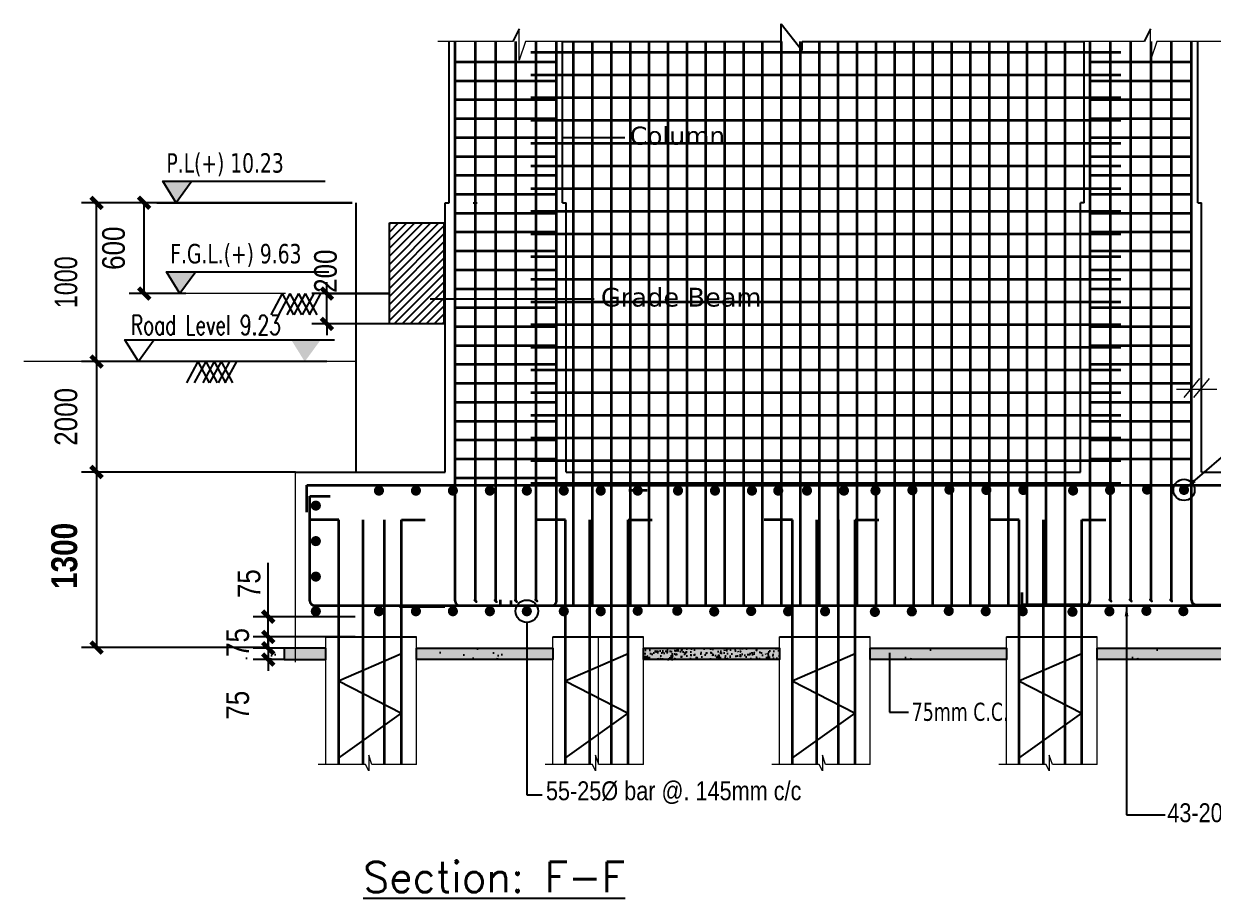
# Model space of a CAD drawing. Header units: millimetres. Extents: x 6239764 to 13047540, y 367704 to 979893.
# Drawn here: x 6559785 to 6567644, y 391198 to 396981 of the extents above; entities that cross this region are included whole.
import ezdxf

# ---------------------------------------------------------------- set-up
doc = ezdxf.new("R2010")
doc.units = ezdxf.units.MM
doc.header["$LTSCALE"] = 300
doc.linetypes.add('DASHED2', pattern=[0.375, 0.25, -0.125])
for name, color, linetype, lineweight in [('covering', 7, 'Continuous', 15), ('dimension', 194, 'Continuous', 20), ('ROD', 10, 'Continuous', 35)]:
    doc.layers.add(name, color=color, linetype=linetype, lineweight=lineweight)
doc.layers.add('DIM', color=4, linetype='Continuous')
doc.styles.add('AFTXT', font='')
doc.styles.add('NARROW', font='ARIALN.TTF')
doc.styles.get("Standard").update_dxf_attribs({"font": 'txt8.shx', "width": 0.7, "bigfont": 'hztxt_ii.shx'})
doc.styles.add('TEXT', font='swisscl.ttf')
doc.styles.add('ver', font='verdana.ttf')
doc.styles.get('AFTXT').set_extended_font_data('Romans.shx')
doc.linetypes.add('ZIGZAG', pattern='A,0.0001,-0.2,[131,ltypeshp.shx,S=0.2,R=0,X=-0.2,Y=0],-0.4,[131,ltypeshp.shx,S=0.2,R=180,X=0.2,Y=0],-0.2', length=0.8001)
doc.dimstyles.new('1_8 N1', dxfattribs={"dimscale": 1.5, "dimtxt": 48, "dimasz": 36, "dimexe": 18, "dimexo": 18, "dimgap": 15, "dimtad": 1, "dimdec": 1, "dimzin": 3, "dimdsep": 46, "dimlunit": 4, "dimtxsty": 'TEXT', "dimblk": 'ARCHTICK', "dimcen": 5, "dimdle": 18, "dimclrd": 8, "dimclre": 8, "dimclrt": 256, "dimadec": 0, "dimazin": 0, "dimtfac": 1, "dimtdec": 1, "dimtix": 1, "dimtmove": 0, "dimatfit": 3, "dimfxl": 0.18, "dimtvp": 0.75, "dimtolj": 1, "dimtzin": 0, "dimlwe": -1, "dimarcsym": 0})
doc.dimstyles.new('IED-2', dxfattribs={"dimscale": 50, "dimtxt": 3, "dimasz": 0.5, "dimexe": 2, "dimexo": 0, "dimgap": 2.5, "dimtad": 1, "dimdec": 0, "dimzin": 0, "dimdsep": 46, "dimtxsty": 'AFTXT', "dimblk": '_DOT7', "dimcen": 0.09, "dimclre": 7, "dimclrt": 3, "dimadec": 0, "dimazin": 0, "dimtfac": 1, "dimtdec": 0, "dimtix": 1, "dimtmove": 0, "dimatfit": 3, "dimldrblk": '_DOT7', "dimfxl": 1, "dimtolj": 1, "dimtzin": 0, "dimarcsym": 0})

# ---------------------------------------------------------------- blocks, each defined once
blk = doc.blocks.new('_ArchTick')
at = {"color": 0, "linetype": 'ByBlock', "const_width": 0.4}
blk.add_lwpolyline([(-0.5, -0.5), (0.5, 0.5)], dxfattribs=at)
blk = doc.blocks.new('*D856')
at = {"color": 7, "lineweight": -2, "transparency": 16777216}
for p, q in [((6561957.4, 395796.7), (6560166.2, 395796.7)), ((6561789.5, 394746.7), (6560166.2, 394746.7))]:
    blk.add_line(p, q, dxfattribs=at)
at = {"color": 0, "lineweight": -2, "transparency": 16777216}
blk.add_line((6560266.2, 394746.7), (6560266.2, 395796.7), dxfattribs=at)
at = {"layer": 'Defpoints', "color": 0, "transparency": 16777216}
for p in [(6560266.2, 395796.7), (6561957.4, 395796.7, 0), (6561789.5, 394746.7)]:
    blk.add_point(p, dxfattribs=at)
at = {"color": 0, "lineweight": -2, "transparency": 16777216, "xscale": 75, "yscale": 75, "zscale": 75}
for p, rotation in [((6560266.2, 395796.7), 90), ((6560266.2, 394746.7), 270)]:
    blk.add_blockref('_ArchTick', p, dxfattribs=dict(at, rotation=rotation))
at = {"color": 3, "transparency": 16777216, "insert": (6560064.4, 395271.7), "char_height": 150, "attachment_point": 5, "rotation": 90, "style": 'NARROW'}
blk.add_mtext('\\A1;{\\fSwis721 LtCn BT|b0|i0|c0|p34;1000}', dxfattribs=at)
blk = doc.blocks.new('_DOT7')
at = {"color": 7, "linetype": 'Continuous'}
blk.add_line((-0.5, 0), (-1, 0), dxfattribs=at)
at = {"color": 7, "linetype": 'Continuous', "const_width": 0.5}
blk.add_lwpolyline([(-0.25, 0, 1), (0.25, 0, 1), (-0.25, 0, 1)], format="xyb", dxfattribs=at)
blk = doc.blocks.new('*D857')
at = {"color": 7, "lineweight": -2, "transparency": 16777216}
for p, q in [((6561582.4, 394016.4), (6560166.2, 394016.4)), ((6561397.6, 392856), (6560166.2, 392856))]:
    blk.add_line(p, q, dxfattribs=at)
at = {"color": 0, "lineweight": -2, "transparency": 16777216}
blk.add_line((6560266.2, 394016.4), (6560266.2, 392856), dxfattribs=at)
at = {"layer": 'Defpoints', "color": 0, "transparency": 16777216}
for p in [(6561582.4, 394016.4), (6560266.2, 392856), (6561397.6, 392856, 0)]:
    blk.add_point(p, dxfattribs=at)
at = {"color": 0, "lineweight": -2, "transparency": 16777216, "xscale": 75, "yscale": 75, "zscale": 75}
for p, rotation in [((6560266.2, 394016.4), 90), ((6560266.2, 392856), 270)]:
    blk.add_blockref('_ArchTick', p, dxfattribs=dict(at, rotation=rotation))
at = {"color": 3, "transparency": 16777216, "insert": (6560053.7, 393462.3), "char_height": 150, "attachment_point": 5, "rotation": 90, "style": 'NARROW'}
blk.add_mtext('\\A1;{\\fArial Narrow|b1|i0|c0|p34;\\H1.143x;\\C2;1300}', dxfattribs=at)
blk = doc.blocks.new('*D858')
at = {"color": 0, "lineweight": -2, "transparency": 16777216}
for p, q in [((6561401.6, 393059.8), (6561401.6, 393416.3)), ((6561401.6, 392927), (6561401.6, 393059.8))]:
    blk.add_line(p, q, dxfattribs=at)
at = {"color": 7, "lineweight": -2, "transparency": 16777216}
for p, q in [((6561976.8, 393059.8), (6561301.6, 393059.8)), ((6561976.8, 392927), (6561301.6, 392927))]:
    blk.add_line(p, q, dxfattribs=at)
at = {"layer": 'Defpoints', "color": 0, "transparency": 16777216}
for p in [(6561401.6, 393059.8), (6561976.8, 393059.8, 0), (6561976.8, 392927, 0)]:
    blk.add_point(p, dxfattribs=at)
at = {"color": 0, "lineweight": -2, "transparency": 16777216, "xscale": 75, "yscale": 75, "zscale": 75}
for p, rotation in [((6561401.6, 393059.8), 90), ((6561401.6, 392927), 270)]:
    blk.add_blockref('_ArchTick', p, dxfattribs=dict(at, rotation=rotation))
at = {"color": 3, "transparency": 16777216, "insert": (6561275.3, 393278.2), "char_height": 150, "attachment_point": 5, "rotation": 90, "style": 'NARROW'}
blk.add_mtext('\\A1;75', dxfattribs=at)
blk = doc.blocks.new('*D859')
at = {"color": 0, "lineweight": -2, "transparency": 16777216}
for p, q in [((6561789.5, 395196.7), (6561789.5, 395271.7)), ((6561789.5, 394996.7), (6561789.5, 395196.7)), ((6561789.5, 394996.7), (6561789.5, 394921.7))]:
    blk.add_line(p, q, dxfattribs=at)
at = {"color": 7, "lineweight": -2, "transparency": 16777216}
for p, q in [((6562202.4, 395196.7), (6561689.5, 395196.7)), ((6562202.4, 394996.7), (6561689.5, 394996.7))]:
    blk.add_line(p, q, dxfattribs=at)
at = {"layer": 'Defpoints', "color": 0, "transparency": 16777216}
for p in [(6561789.5, 395196.7), (6562202.4, 395196.7, 0), (6562202.4, 394996.7, 0)]:
    blk.add_point(p, dxfattribs=at)
at = {"color": 0, "lineweight": -2, "transparency": 16777216, "xscale": 75, "yscale": 75, "zscale": 75}
for p, rotation in [((6561789.5, 395196.7), 270), ((6561789.5, 394996.7), 90)]:
    blk.add_blockref('_ArchTick', p, dxfattribs=dict(at, rotation=rotation))
at = {"color": 3, "transparency": 16777216, "insert": (6561780.8, 395344.8), "char_height": 150, "attachment_point": 5, "rotation": 90, "style": 'NARROW'}
blk.add_mtext('\\A1;200', dxfattribs=at)
blk = doc.blocks.new('*D860')
at = {"color": 0, "lineweight": -2, "transparency": 16777216}
for p, q in [((6561401.6, 392927), (6561401.6, 393002)), ((6561401.6, 392927), (6561401.6, 392852)), ((6561401.6, 392852), (6561401.6, 392777))]:
    blk.add_line(p, q, dxfattribs=at)
at = {"color": 7, "lineweight": -2, "transparency": 16777216}
for p, q in [((6561782.4, 392927), (6561301.6, 392927)), ((6561507.4, 392852), (6561301.6, 392852))]:
    blk.add_line(p, q, dxfattribs=at)
at = {"layer": 'Defpoints', "color": 0, "transparency": 16777216}
for p in [(6561782.4, 392927, 0), (6561401.6, 392852), (6561507.4, 392852, 0)]:
    blk.add_point(p, dxfattribs=at)
at = {"color": 0, "lineweight": -2, "transparency": 16777216, "xscale": 75, "yscale": 75, "zscale": 75}
for p, rotation in [((6561401.6, 392927), 270), ((6561401.6, 392852), 90)]:
    blk.add_blockref('_ArchTick', p, dxfattribs=dict(at, rotation=rotation))
at = {"color": 3, "transparency": 16777216, "insert": (6561200.3, 392889.5), "char_height": 150, "attachment_point": 5, "rotation": 90, "style": 'NARROW'}
blk.add_mtext('\\A1;75', dxfattribs=at)
blk = doc.blocks.new('*D861')
at = {"color": 0, "lineweight": -2, "transparency": 16777216}
for p, q in [((6561401.6, 392852), (6561401.6, 392927)), ((6561401.6, 392852), (6561401.6, 392777)), ((6561401.6, 392777), (6561401.6, 392702))]:
    blk.add_line(p, q, dxfattribs=at)
at = {"color": 7, "lineweight": -2, "transparency": 16777216}
for p, q in [((6561514.1, 392852), (6561301.6, 392852)), ((6561514.1, 392777), (6561301.6, 392777))]:
    blk.add_line(p, q, dxfattribs=at)
at = {"layer": 'Defpoints', "color": 0, "transparency": 16777216}
for p in [(6561514.1, 392852), (6561401.6, 392777), (6561514.1, 392777, 0)]:
    blk.add_point(p, dxfattribs=at)
at = {"color": 0, "lineweight": -2, "transparency": 16777216, "xscale": 75, "yscale": 75, "zscale": 75}
for p, rotation in [((6561401.6, 392852), 270), ((6561401.6, 392777), 90)]:
    blk.add_blockref('_ArchTick', p, dxfattribs=dict(at, rotation=rotation))
at = {"color": 3, "transparency": 16777216, "insert": (6561200.3, 392474.7), "char_height": 150, "attachment_point": 5, "rotation": 90, "style": 'NARROW'}
blk.add_mtext('\\A1;75', dxfattribs=at)
blk = doc.blocks.new('*D862')
at = {"color": 7, "lineweight": -2, "transparency": 16777216}
for p, q in [((6561789.5, 394746.7), (6560166.2, 394746.7)), ((6561582.4, 394016.4), (6560166.2, 394016.4))]:
    blk.add_line(p, q, dxfattribs=at)
at = {"color": 0, "lineweight": -2, "transparency": 16777216}
blk.add_line((6560266.2, 394746.7), (6560266.2, 394016.4), dxfattribs=at)
at = {"layer": 'Defpoints', "color": 0, "transparency": 16777216}
for p in [(6561789.5, 394746.7, 0), (6560266.2, 394016.4), (6561582.4, 394016.4)]:
    blk.add_point(p, dxfattribs=at)
at = {"color": 0, "lineweight": -2, "transparency": 16777216, "xscale": 75, "yscale": 75, "zscale": 75}
for p, rotation in [((6560266.2, 394746.7), 90), ((6560266.2, 394016.4), 270)]:
    blk.add_blockref('_ArchTick', p, dxfattribs=dict(at, rotation=rotation))
at = {"color": 3, "transparency": 16777216, "insert": (6560064.6, 394381.5), "char_height": 150, "attachment_point": 5, "rotation": 90, "style": 'NARROW'}
blk.add_mtext('\\A1;2000', dxfattribs=at)
blk = doc.blocks.new('*D863')
at = {"color": 7, "lineweight": -2, "transparency": 16777216}
for p, q in [((6560857.4, 395796.7), (6560480.8, 395796.7)), ((6560857.4, 395196.7), (6560480.8, 395196.7))]:
    blk.add_line(p, q, dxfattribs=at)
at = {"color": 0, "lineweight": -2, "transparency": 16777216}
blk.add_line((6560580.8, 395196.7), (6560580.8, 395796.7), dxfattribs=at)
at = {"layer": 'Defpoints', "color": 0, "transparency": 16777216}
for p in [(6560580.8, 395796.7), (6560857.4, 395796.7, 0), (6560857.4, 395196.7, 0)]:
    blk.add_point(p, dxfattribs=at)
at = {"color": 0, "lineweight": -2, "transparency": 16777216, "xscale": 75, "yscale": 75, "zscale": 75}
for p, rotation in [((6560580.8, 395796.7), 90), ((6560580.8, 395196.7), 270)]:
    blk.add_blockref('_ArchTick', p, dxfattribs=dict(at, rotation=rotation))
at = {"color": 3, "transparency": 16777216, "insert": (6560379.3, 395496.7), "char_height": 150, "attachment_point": 5, "rotation": 90, "style": 'NARROW'}
blk.add_mtext('\\A1;600', dxfattribs=at)

msp = doc.modelspace()

# ---------------------------------------------------------------- hatches: boundary and pattern name
h = msp.add_hatch()
h.set_pattern_fill('ANSI31', color=256, scale=299.999995, style=0)
h.set_pattern_definition([(45, (2602924.68, 1039165.213), (-26.51650382, 26.51650382), [])])
h.paths.add_polyline_path([(6562202.4, 394996.7), (6562328.9, 394996.7), (6562328.9, 395663.6), (6562202.4, 395663.6)])
h.paths.add_polyline_path([(6562328.9, 394996.7), (6562453, 394996.7), (6562453, 395663.6), (6562328.9, 395663.6)])
h.paths.add_polyline_path([(6562453, 394996.7), (6562562.4, 394996.7), (6562562.4, 395663.6), (6562453, 395663.6)])
edge = h.paths.add_edge_path()
edge.add_line((6562562.4, 394996.7), (6562562.4, 394996.7))
edge.add_line((6562562.4, 394996.7), (6562562.4, 395663.6))
edge.add_line((6562551.5, 395663.6), (6562573.3, 395663.6))
edge.add_line((6562562.4, 395663.6), (6562562.4, 394996.7))
at = {"lineweight": 25}
h = msp.add_hatch(dxfattribs=at)
h.set_pattern_fill('AR-CONC', color=9, scale=50)
h.set_pattern_definition([(50, (6405314.06, 699472.67), (358.6301, -31.37607), [37.5, -412.5]), (355, (6405314.06, 699472.67), (-69.37567, 376.09607), [30, -330]), (100.45144, (6405343.95, 699470.06), (289.25442, 344.72), [31.8701, -350.57106]), (46.1842, (6405314.06, 699572.67), (533.62067, -82.75964), [56.25, -618.75]), (96.63564, (6405358.53, 699565.8), (467.331, 487.0593), [47.8052, -525.8569]), (351.18416, (6405314.06, 699572.67), (467.331, 487.0593), [45, -495]), (21, (6405364.06, 699547.67), (298.45353, -201.30945), [37.5, -412.5]), (326, (6405364.06, 699547.67), (121.65767, 362.57502), [30, -330]), (71.45144, (6405388.94, 699530.9), (420.1112, 161.26558), [31.8701, -350.57106]), (37.5, (6405314.06, 699472.67), (6.07993, 166.446927), [0, -326, 0, -335, 0, -331.25]), (7.5, (6405314.06, 699472.67), (131.53477, 197.20586), [0, -191, 0, -318.5, 0, -126.25]), (327.5, (6405202.56, 699472.67), (266.91122, -11.277436), [0, -125, 0, -390, 0, -517.5]), (317.5, (6405152.56, 699472.67), (291.59308, 50.05249), [0, -162.5, 0, -259, 0, -367.5])])
h.paths.add_polyline_path([(6562048, 392852), (6562948, 392852), (6562948, 392777), (6562048, 392777)])
h.paths.add_polyline_path([(6565582.4, 392852), (6565855, 392852), (6565855, 392777), (6565582.4, 392777)])
h.paths.add_polyline_path([(6561448, 392852), (6561173, 392852), (6561173, 392777), (6561448, 392777)])
h = msp.add_hatch(dxfattribs=at)
h.set_pattern_fill('AR-CONC', color=9, scale=20)
h.set_pattern_definition([(50, (6405314.06, 699564.76), (143.452037, -12.550427), [15, -165]), (355, (6405314.06, 699564.76), (-27.750267, 150.438427), [12, -132]), (100.451444, (6405326.02, 699563.71), (115.70177, 137.888), [12.74804, -140.22842]), (46.1842, (6405314.06, 699604.76), (213.44827, -33.10386), [22.5, -247.5]), (96.635635, (6405331.85, 699602), (186.93239, 194.82372), [19.12207, -210.34275]), (351.184164, (6405314.06, 699604.76), (186.93239, 194.82372), [18, -198]), (21, (6405334.06, 699594.76), (119.38141, -80.52378), [15, -165]), (326, (6405334.06, 699594.76), (48.663066, 145.03001), [12, -132]), (71.451445, (6405344.01, 699588.05), (168.044475, 64.50623), [12.74804, -140.22842]), (37.5, (6405314.065, 699564.757), (2.431971, 66.578771), [0, -130.4, 0, -134, 0, -132.5]), (7.5, (6405314.065, 699564.76), (52.613907, 78.882342), [0, -76.4, 0, -127.4, 0, -50.5]), (327.5, (6405269.465, 699564.757), (106.764487, -4.510974), [0, -50, 0, -156, 0, -207]), (317.5, (6405249.46, 699564.76), (116.637234, 20.020996), [0, -65, 0, -103.6, 0, -147])])
h.paths.add_polyline_path([(6565382.4, 392852), (6566282.4, 392852), (6566282.4, 392777), (6565382.4, 392777)])
h.paths.add_polyline_path([(6562382.4, 392852), (6563282.4, 392852), (6563282.4, 392777), (6562382.4, 392777)])
h.paths.add_polyline_path([(6561782.4, 392852), (6561507.4, 392852), (6561507.4, 392777), (6561782.4, 392777)])
h = msp.add_hatch(dxfattribs=at)
h.set_pattern_fill('AR-CONC', color=9, scale=50)
h.set_pattern_definition([(50, (6406814.06, 699472.67), (358.6301, -31.37607), [37.5, -412.5]), (355, (6406814.06, 699472.67), (-69.37567, 376.09607), [30, -330]), (100.45144, (6406843.95, 699470.06), (289.25442, 344.72), [31.8701, -350.57106]), (46.1842, (6406814.06, 699572.67), (533.62067, -82.75964), [56.25, -618.75]), (96.63564, (6406858.53, 699565.8), (467.331, 487.0593), [47.8052, -525.8569]), (351.18416, (6406814.06, 699572.67), (467.331, 487.0593), [45, -495]), (21, (6406864.06, 699547.67), (298.45353, -201.30945), [37.5, -412.5]), (326, (6406864.06, 699547.67), (121.65767, 362.57502), [30, -330]), (71.45144, (6406888.94, 699530.9), (420.1112, 161.26558), [31.8701, -350.57106]), (37.5, (6406814.06, 699472.67), (6.07993, 166.446927), [0, -326, 0, -335, 0, -331.25]), (7.5, (6406814.06, 699472.67), (131.53477, 197.20586), [0, -191, 0, -318.5, 0, -126.25]), (327.5, (6406702.56, 699472.67), (266.91122, -11.277436), [0, -125, 0, -390, 0, -517.5]), (317.5, (6406652.56, 699472.67), (291.59308, 50.05249), [0, -162.5, 0, -259, 0, -367.5])])
h.paths.add_polyline_path([(6563548, 392852), (6564448, 392852), (6564448, 392777), (6563548, 392777)])
h.paths.add_polyline_path([(6567082.4, 392852), (6567355, 392852), (6567355, 392777), (6567082.4, 392777)])
h.paths.add_polyline_path([(6562948, 392852), (6562673, 392852), (6562673, 392777), (6562948, 392777)])
h = msp.add_hatch(dxfattribs=at)
h.set_pattern_fill('AR-CONC', color=9, scale=20)
h.set_pattern_definition([(50, (6406814.06, 699564.76), (143.452037, -12.550427), [15, -165]), (355, (6406814.06, 699564.76), (-27.750267, 150.438427), [12, -132]), (100.451444, (6406826.02, 699563.71), (115.70177, 137.888), [12.74804, -140.22842]), (46.1842, (6406814.06, 699604.76), (213.44827, -33.10386), [22.5, -247.5]), (96.635635, (6406831.85, 699602), (186.93239, 194.82372), [19.12207, -210.34275]), (351.184164, (6406814.06, 699604.76), (186.93239, 194.82372), [18, -198]), (21, (6406834.06, 699594.76), (119.38141, -80.52378), [15, -165]), (326, (6406834.06, 699594.76), (48.663066, 145.03001), [12, -132]), (71.451445, (6406844.01, 699588.05), (168.044475, 64.50623), [12.74804, -140.22842]), (37.5, (6406814.065, 699564.757), (2.431971, 66.578771), [0, -130.4, 0, -134, 0, -132.5]), (7.5, (6406814.065, 699564.76), (52.613907, 78.882342), [0, -76.4, 0, -127.4, 0, -50.5]), (327.5, (6406769.465, 699564.757), (106.764487, -4.510974), [0, -50, 0, -156, 0, -207]), (317.5, (6406749.46, 699564.76), (116.637234, 20.020996), [0, -65, 0, -103.6, 0, -147])])
h.paths.add_polyline_path([(6566882.4, 392852), (6567782.4, 392852), (6567782.4, 392777), (6566882.4, 392777)])
h.paths.add_polyline_path([(6563882.4, 392852), (6564782.4, 392852), (6564782.4, 392777), (6563882.4, 392777)])
h.paths.add_polyline_path([(6563282.4, 392852), (6563007.4, 392852), (6563007.4, 392777), (6563282.4, 392777)])
at = {"ltscale": 0.1}
h = msp.add_hatch(dxfattribs=at)
h.set_pattern_fill('AR-CONC', color=8)
h.set_pattern_definition([(50, (72362.27, -67677.51), (182.184669, -15.9390855), [19.05, -209.55]), (355, (72362.27, -67677.51), (-35.2434214, 191.056845), [15.24, -167.640584]), (100.4514447, (72377.46, -67678.84), (146.941247, 175.117752), [16.190009, -178.0902446]), (46.1842, (72362.27, -67626.71), (271.079041, -42.042328), [28.575, -314.325]), (96.6355576, (72384.86, -67630.22), (237.404134, 247.426125), [24.285023, -267.135608]), (351.184151, (72362.27, -67626.7), (237.404134, 247.426125), [22.859967, -251.459732]), (21, (72387.67, -67639.41), (151.6143913, -102.2651982), [19.05, -209.55]), (326, (72387.67, -67639.41), (61.8020283, 184.187966), [15.24, -167.64]), (71.451445, (72400.3, -67647.94), (213.4164193, 81.922769), [16.190009, -178.0899376]), (37.5, (72362.27, -67677.514), (3.08860325, 84.5550389), [0, -165.608, 0, -170.18, 0, -168.275]), (7.5, (72362.27, -67677.51), (66.8196625, 100.1805748), [0, -97.028, 0, -161.798, 0, -64.135]), (327.5, (72305.63, -67677.514), (135.5905952, -5.728744), [0, -63.5, 0, -198.12, 0, -262.89]), (317.5, (72280.23, -67677.51), (148.1291814, 25.426491), [0, -82.55, 0, -131.572, 0, -186.69])])
h.paths.add_polyline_path([(6563882.4, 392852), (6564782.4, 392852), (6564782.4, 392777), (6563882.4, 392777)])
h = msp.add_hatch(dxfattribs=at)
h.set_pattern_fill('AR-CONC', color=8, scale=0.5)
h.set_pattern_definition([(50, (72362.27, -67677.51), (91.0923345, -7.9695428), [9.525, -104.775]), (355, (72362.27, -67677.51), (-17.6217107, 95.5284226), [7.62, -83.8202921]), (100.4514447, (72369.86, -67678.18), (73.4706235, 87.558876), [8.0950044, -89.0451223]), (46.1842, (72362.27, -67652.11), (135.5395204, -21.021164), [14.2875, -157.1625]), (96.6355576, (72373.57, -67653.87), (118.702067, 123.7130623), [12.1425116, -133.567804]), (351.1841512, (72362.27, -67652.11), (118.702067, 123.7130623), [11.4299835, -125.729866]), (21, (72374.97, -67658.46), (75.8071956, -51.1325991), [9.525, -104.775]), (326, (72374.97, -67658.46), (30.9010142, 92.093983), [7.62, -83.82]), (71.451445, (72381.29, -67662.725), (106.7082096, 40.9613844), [8.0950044, -89.0449688]), (37.5, (72362.273, -67677.514), (1.54430163, 42.27751944), [0, -82.804, 0, -85.09, 0, -84.1375]), (7.5, (72362.273, -67677.514), (33.40983126, 50.0902874), [0, -48.514, 0, -80.899, 0, -32.0675]), (327.5, (72333.952, -67677.514), (67.79529758, -2.864372), [0, -31.75, 0, -99.06, 0, -131.445]), (317.5, (72321.25, -67677.514), (74.0645907, 12.7132455), [0, -41.275, 0, -65.786, 0, -93.345])])
h.paths.add_polyline_path([(6563882.4, 392852), (6564782.4, 392852), (6564782.4, 392777), (6563882.4, 392777)])
at = {"layer": 'DIM', "ltscale": 3}
for points in [[(6560897.5, 395940.1), (6560703.6, 395940.1), (6560792.6, 395796.7)], [(6560922.5, 395340.1), (6560728.6, 395340.1), (6560817.6, 395196.7)], [(6561747.9, 394890.1), (6561554, 394890.1), (6561643, 394746.7)]]:
    msp.add_hatch(color=256, dxfattribs=at).paths.add_polyline_path(points)
at = {"layer": 'ROD'}
h = msp.add_hatch(dxfattribs=at)
h.set_pattern_fill('ANSI31', color=256)
h.set_pattern_definition([(45, (6395918.9279, 699566.06452), (-0.08838834765, 0.08838834765), [])])
h.paths.add_polyline_path([(6562779.2, 393164.6, 1), (6562766.5, 393164.6, 1)])
h = msp.add_hatch(dxfattribs=at)
h.set_pattern_fill('ANSI31', color=256)
h.set_pattern_definition([(45, (6396052.9279, 699566.06452), (-0.08838834765, 0.08838834765), [])])
h.paths.add_polyline_path([(6562913.2, 393164.6, 1), (6562900.5, 393164.6, 1)])
h = msp.add_hatch(dxfattribs=at)
h.set_pattern_fill('ANSI31', color=256)
h.set_pattern_definition([(45, (6396186.9279, 699566.06452), (-0.08838834765, 0.08838834765), [])])
h.paths.add_polyline_path([(6563047.2, 393164.6, 1), (6563034.5, 393164.6, 1)])
h = msp.add_hatch(dxfattribs=at)
h.set_pattern_fill('ANSI31', color=256)
h.set_pattern_definition([(45, (6396320.9279, 699569.73462), (-0.08838834765, 0.08838834765), [])])
h.paths.add_polyline_path([(6563181.2, 393168.3, 1), (6563168.5, 393168.3, 1)])
h = msp.add_hatch(dxfattribs=at)
h.set_pattern_fill('ANSI31', color=256)
h.set_pattern_definition([(45, (6400117.20219, 699569.73462), (-0.08838834765, 0.08838834765), [])])
h.paths.add_polyline_path([(6566977.5, 393168.3, 1), (6566964.8, 393168.3, 1)])
h = msp.add_hatch(dxfattribs=at)
h.set_pattern_fill('ANSI31', color=256)
h.set_pattern_definition([(45, (6400251.20219, 699569.73462), (-0.08838834765, 0.08838834765), [])])
h.paths.add_polyline_path([(6567111.5, 393168.3, 1), (6567098.8, 393168.3, 1)])
h = msp.add_hatch(dxfattribs=at)
h.set_pattern_fill('ANSI31', color=256)
h.set_pattern_definition([(45, (6400385.20219, 699569.73462), (-0.08838834765, 0.08838834765), [])])
h.paths.add_polyline_path([(6567245.5, 393168.3, 1), (6567232.8, 393168.3, 1)])
h = msp.add_hatch(dxfattribs=at)
h.set_pattern_fill('ANSI31', color=256)
h.set_pattern_definition([(45, (6400519.20219, 699569.73462), (-0.08838834765, 0.08838834765), [])])
h.paths.add_polyline_path([(6567379.5, 393168.3, 1), (6567366.8, 393168.3, 1)])

# ---------------------------------------------------------------- linework, layer by layer
at = {"lineweight": 25}
for p, q in [((6563060.4, 396947.9), (6563018, 396862.5)), ((6567235.4, 396947.9), (6567193, 396862.5)), ((6562597.4, 395796.7), (6562597.4, 396862.5)), ((6563347.4, 395796.7), (6563347.4, 396862.6)), ((6566797.4, 395796.7), (6566797.4, 396862.5)), ((6567547.4, 395796.7), (6567547.4, 396862.6)), ((6560664.5, 395796.7, 0), (6561957.4, 395796.7, 0)), ((6560882.4, 395796.7, 0), (6560857.4, 395796.7, 0)), ((6561982.4, 394016.4, 0), (6561982.4, 395796.7, 0)), ((6562572.4, 394016.4), (6562572.4, 395796.7)), ((6562572.4, 395796.7), (6562597.4, 395796.7)), ((6562757.4, 395796.7, 0), (6562782.4, 395796.7, 0)), ((6563347.4, 395796.7), (6563372.4, 395796.7)), ((6563372.4, 394016.4), (6563372.4, 395796.7)), ((6566772.4, 394016.4), (6566772.4, 395796.7)), ((6566797.4, 395796.7), (6566772.4, 395796.7)), ((6567547.4, 395796.7), (6567572.4, 395796.7)), ((6567572.4, 394016.4), (6567572.4, 395796.7)), ((6567572.4, 394016.4), (6567572.4, 395796.7)), ((6561789.5, 395196.7, 0), (6562202.4, 395196.7, 0)), ((6561582.4, 394016.4, 0), (6562572.4, 394016.4, 0)), ((6563372.4, 394016.4, 0), (6566772.4, 394016.4, 0)), ((6567572.4, 394016.4, 0), (6568582.4, 394016.4, 0)), ((6562270.1, 393124.8, 0), (6562570.1, 393124.8, 0))]:
    msp.add_line(p, q, dxfattribs=at)
at = {"color": 6, "ltscale": 0.1}
for p, q in [((6564793.3, 396862.6), (6564793.3, 396980.8)), ((6564793.3, 396980.8), (6564933.1, 396804.1)), ((6563347.4, 396862.6), (6564793.3, 396862.6)), ((6564933.1, 396804.1), (6564931.3, 396862.8)), ((6564931.3, 396862.8), (6566797.4, 396862.5))]:
    msp.add_line(p, q, dxfattribs=at)
at = {"lineweight": 0, "ltscale": 1500}
for p, q in [((6561489.6, 395796.7, 0), (6560638.3, 395796.7, 0)), ((6561514.6, 395196.7, 0), (6560663.3, 395196.7, 0)), ((6561982.4, 394746.7, 0), (6559785, 394746.7, 0))]:
    msp.add_line(p, q, dxfattribs=at)
at = {"color": 7, "lineweight": 25}
for p, q in [((6561493.6, 395196.7, 0), (6561418.2, 395056, 0)), ((6561545.3, 395196.7, 0), (6561469.9, 395056, 0)), ((6561493.6, 395196.7, 0), (6561569, 395056, 0)), ((6561600.9, 395196.7, 0), (6561525.5, 395056, 0)), ((6561545.3, 395196.7, 0), (6561620.7, 395056, 0)), ((6561646.7, 395196.7, 0), (6561571.3, 395056, 0)), ((6561600.9, 395196.7, 0), (6561676.3, 395056, 0)), ((6561702.3, 395196.7, 0), (6561626.9, 395056, 0)), ((6561646.7, 395196.7, 0), (6561722.1, 395056, 0)), ((6561748, 395196.7, 0), (6561672.6, 395056, 0)), ((6560936.1, 394746.7, 0), (6560860.7, 394606, 0)), ((6560987.8, 394746.7, 0), (6560912.4, 394606, 0)), ((6560936.1, 394746.7, 0), (6561011.5, 394606, 0)), ((6561043.5, 394746.7, 0), (6560968.1, 394606, 0)), ((6560987.8, 394746.7, 0), (6561063.2, 394606, 0)), ((6561089.2, 394746.7, 0), (6561013.8, 394606, 0)), ((6561043.5, 394746.7, 0), (6561118.9, 394606, 0)), ((6561144.8, 394746.7, 0), (6561069.4, 394606, 0)), ((6561089.2, 394746.7, 0), (6561164.6, 394606, 0)), ((6561190.6, 394746.7, 0), (6561115.2, 394606, 0))]:
    msp.add_line(p, q, dxfattribs=at)
at = {"lineweight": 0}
for p, q in [((6567559.4, 394634.3), (6567455.4, 394508.9)), ((6567624.4, 394634.3), (6567520.4, 394508.9)), ((6567407.9, 394565.7), (6567673.4, 394565.7))]:
    msp.add_line(p, q, dxfattribs=at)
at = {"lineweight": 25}
for points in [[(6561782.4, 392852), (6561507.4, 392852), (6561507.4, 392777), (6561782.4, 392777)], [(6562382.4, 392852), (6563282.4, 392852), (6563282.4, 392777), (6562382.4, 392777)], [(6563882.4, 392852), (6564782.4, 392852), (6564782.4, 392777), (6563882.4, 392777)], [(6565382.4, 392852), (6566282.4, 392852), (6566282.4, 392777), (6565382.4, 392777)]]:
    msp.add_lwpolyline(points, close=True, dxfattribs=at)
at = {"lineweight": 25, "elevation": 0}
msp.add_lwpolyline([(6566882.4, 392852), (6567782.4, 392852), (6567782.4, 392777), (6566882.4, 392777)], close=True, dxfattribs=at)
at = {"color": 6, "ltscale": 0.1}
for centre, radius in [((6567457.1, 393898.4, 0), 70.3), ((6563111.4, 393096.1), 74.3), ((6563111.4, 393096.1), 74.3)]:
    msp.add_circle(centre, radius, dxfattribs=at)
at = {"layer": 'covering', "lineweight": 0, "ltscale": 1500}
for p, q in [((6561582.4, 392759.9), (6561582.4, 394016.4)), ((6561782.4, 392083.7), (6561782.4, 392927)), ((6561782.4, 392083.7), (6561782.4, 392927)), ((6562282.4, 392083.7), (6562282.4, 392927)), ((6562382.4, 392083.7), (6562382.4, 392927)), ((6563282.4, 392083.7), (6563282.4, 392927)), ((6563584.7, 392083.7), (6563584.7, 392927)), ((6563882.4, 392083.7), (6563882.4, 392927)), ((6564782.4, 392083.7), (6564782.4, 392927)), ((6565382.4, 392083.7), (6565382.4, 392927)), ((6566282.4, 392083.7, 0), (6566282.4, 392927, 0)), ((6566882.4, 392083.7, 0), (6566882.4, 392927, 0))]:
    msp.add_line(p, q, dxfattribs=at)
at = {"layer": 'covering', "linetype": 'DASHED2', "lineweight": 0, "ltscale": 1500}
for points in [[(6563534, 396862.6), (6563102.2, 396862.6), (6563060.4, 396739.8), (6563060.4, 396947.9)], [(6567709, 396862.6), (6567277.2, 396862.6), (6567235.4, 396739.8), (6567235.4, 396947.9)], [(6563018, 396862.5), (6562522.3, 396862.5)], [(6567193, 396862.5), (6566697.3, 396862.5)], [(6562382.4, 392083.7), (6562087.2, 392083.7), (6562066.3, 392145.1), (6562066.3, 392041), (6562045.1, 392083.8), (6561732.4, 392083.7)], [(6563882.4, 392083.7), (6563587.2, 392083.7), (6563566.3, 392145.1), (6563566.3, 392041), (6563545.1, 392083.8), (6563232.4, 392083.7)], [(6565382.4, 392083.7), (6565087.2, 392083.7), (6565066.3, 392145.1), (6565066.3, 392041), (6565045.1, 392083.8), (6564732.4, 392083.7)]]:
    msp.add_lwpolyline(points, dxfattribs=at)
at = {"layer": 'covering', "linetype": 'DASHED2', "lineweight": 0, "ltscale": 1500, "elevation": 0}
msp.add_lwpolyline([(6566882.4, 392083.7), (6566587.2, 392083.7), (6566566.3, 392145.1), (6566566.3, 392041), (6566545.1, 392083.8), (6566232.4, 392083.7)], dxfattribs=at)
at = {"layer": 'DIM', "linetype": 'ZIGZAG', "ltscale": 0.1}
for p, q in [((6561782.4, 392927), (6562382.4, 392927)), ((6563282.4, 392927), (6563882.4, 392927)), ((6564782.4, 392927), (6565382.4, 392927)), ((6566282.4, 392927, 0), (6566882.4, 392927, 0))]:
    msp.add_line(p, q, dxfattribs=at)
at = {"layer": 'DIM', "ltscale": 3, "elevation": 0}
for points in [[(6560897.3, 395939.8), (6560792.6, 395796.7), (6560703.6, 395940.1), (6561777.8, 395940.1)], [(6560922.3, 395339.8), (6560817.6, 395196.7), (6560728.6, 395340.1), (6561802.8, 395340.1)], [(6560647.7, 394889.8), (6560543, 394746.7), (6560454, 394890.1), (6561840.4, 394890.1)]]:
    msp.add_lwpolyline(points, dxfattribs=at)
at = {"layer": 'DIM', "elevation": 0}
msp.add_lwpolyline([(6562202.4, 395663.6), (6562562.4, 395663.6), (6562562.4, 394996.7), (6562202.4, 394996.7)], close=True, dxfattribs=at)
at = {"layer": 'dimension', "lineweight": 20, "ltscale": 100}
msp.add_circle((6563111.4, 393096.1), 74.3, dxfattribs=at)
at = {"layer": 'ROD'}
for p, q in [((6562637.4, 393164.3), (6562637.4, 396862.5)), ((6562771.4, 393164.3), (6562771.4, 396862.5)), ((6562905.4, 393164.3), (6562905.4, 396862.5)), ((6563039.4, 393164.3), (6563039.4, 396862.6)), ((6563137.1, 396792.4), (6567038.9, 396792.4)), ((6563173.4, 393164.3), (6563173.4, 396862.6)), ((6563307.4, 393164.3), (6563307.4, 396862.6)), ((6563418.7, 396862.7), (6563418.7, 393134.3, 0)), ((6563543.7, 396862.7), (6563543.7, 393134.3, 0)), ((6563668.7, 396862.7), (6563668.7, 393134.3, 0)), ((6563793.7, 396862.7), (6563793.7, 393134.3, 0)), ((6563918.7, 396862.7), (6563918.7, 393134.3, 0)), ((6564043.7, 396862.7), (6564043.7, 393134.3, 0)), ((6564168.7, 396862.7), (6564168.7, 393134.3, 0)), ((6564293.7, 396862.7), (6564293.7, 393134.3, 0)), ((6564418.7, 396862.7), (6564418.7, 393134.3, 0)), ((6564543.7, 396862.7), (6564543.7, 393134.3, 0)), ((6564668.7, 396862.7), (6564668.7, 393134.3, 0)), ((6564793.7, 396862.7), (6564793.7, 393134.3, 0)), ((6564918.7, 396862.7), (6564918.7, 393134.3, 0)), ((6565043.7, 396862.7), (6565043.7, 393134.3, 0)), ((6565168.7, 396862.7), (6565168.7, 393134.3, 0)), ((6565293.7, 396862.7), (6565293.7, 393134.3, 0)), ((6565418.7, 396862.7), (6565418.7, 393134.3, 0)), ((6565543.7, 396862.7), (6565543.7, 393134.3, 0)), ((6565668.7, 396862.7), (6565668.7, 393134.3, 0)), ((6565793.7, 396862.7), (6565793.7, 393134.3, 0)), ((6565918.7, 396862.7), (6565918.7, 393134.3, 0)), ((6566043.7, 396862.7), (6566043.7, 393134.3, 0)), ((6566168.7, 396862.7), (6566168.7, 393134.3, 0)), ((6566293.7, 396862.7), (6566293.7, 393134.3, 0)), ((6566418.7, 396862.7), (6566418.7, 393134.3, 0)), ((6566543.7, 396862.7), (6566543.7, 393134.3, 0)), ((6566668.7, 396862.7), (6566668.7, 393134.3, 0)), ((6566837.4, 393169.1), (6566837.4, 396862.5)), ((6566971.4, 393169.1), (6566971.4, 396862.5)), ((6567105.4, 393169.1), (6567105.4, 396862.5)), ((6567239.4, 393169.1), (6567239.4, 396862.6)), ((6567373.4, 393169.1), (6567373.4, 396862.6)), ((6567507.4, 393169.1), (6567507.4, 396862.6)), ((6562637.4, 396729), (6563307.4, 396729)), ((6566837.4, 396729), (6567507.4, 396729)), ((6563137.1, 396642.4), (6567038.9, 396642.4)), ((6562637.4, 396604), (6563307.4, 396604)), ((6566837.4, 396604), (6567507.4, 396604)), ((6562637.4, 396479), (6563307.4, 396479)), ((6563137.1, 396492.4), (6567038.9, 396492.4)), ((6566837.4, 396479), (6567507.4, 396479)), ((6562637.4, 396354), (6563307.4, 396354)), ((6563137.1, 396342.4), (6567038.9, 396342.4)), ((6566837.4, 396354), (6567507.4, 396354)), ((6562637.4, 396229), (6563307.4, 396229)), ((6563137.1, 396192.4), (6567038.9, 396192.4)), ((6566837.4, 396229), (6567507.4, 396229)), ((6562637.4, 396104), (6563307.4, 396104)), ((6566837.4, 396104), (6567507.4, 396104)), ((6563137.1, 396042.4), (6567038.9, 396042.4)), ((6562637.4, 395979), (6563307.4, 395979)), ((6566837.4, 395979), (6567507.4, 395979)), ((6562637.4, 395854), (6563307.4, 395854)), ((6563137.1, 395892.4), (6567038.9, 395892.4)), ((6566837.4, 395854), (6567507.4, 395854)), ((6562637.4, 395729), (6563307.4, 395729)), ((6563137.1, 395742.4), (6567038.9, 395742.4)), ((6566837.4, 395729), (6567507.4, 395729)), ((6562637.4, 395604), (6563307.4, 395604)), ((6563137.1, 395592.4), (6567038.9, 395592.4)), ((6566837.4, 395604), (6567507.4, 395604)), ((6562637.4, 395479), (6563307.4, 395479)), ((6566837.4, 395479), (6567507.4, 395479)), ((6563137.1, 395442.4), (6567038.9, 395442.4)), ((6562637.4, 395354), (6563307.4, 395354)), ((6563137.1, 395292.4), (6567038.9, 395292.4)), ((6566837.4, 395354), (6567507.4, 395354)), ((6562637.4, 395229), (6563307.4, 395229)), ((6566837.4, 395229), (6567507.4, 395229)), ((6563137.1, 395142.4), (6567038.9, 395142.4)), ((6562637.4, 395104), (6563307.4, 395104)), ((6566837.4, 395104), (6567507.4, 395104)), ((6562637.4, 394979), (6563307.4, 394979)), ((6563137.1, 394992.4), (6567038.9, 394992.4)), ((6566837.4, 394979), (6567507.4, 394979)), ((6562637.4, 394854), (6563307.4, 394854)), ((6563137.1, 394842.4), (6567038.9, 394842.4)), ((6566837.4, 394854), (6567507.4, 394854)), ((6562637.4, 394729), (6563307.4, 394729)), ((6563137.1, 394692.4), (6567038.9, 394692.4)), ((6566837.4, 394729), (6567507.4, 394729)), ((6562637.4, 394604), (6563307.4, 394604)), ((6566837.4, 394604), (6567507.4, 394604)), ((6563137.1, 394542.4), (6567038.9, 394542.4)), ((6562637.4, 394479), (6563307.4, 394479)), ((6566837.4, 394479), (6567507.4, 394479)), ((6562637.4, 394354), (6563307.4, 394354)), ((6563137.1, 394392.4), (6567038.9, 394392.4)), ((6566837.4, 394354), (6567507.4, 394354)), ((6562637.4, 394229), (6563307.4, 394229)), ((6563137.1, 394242.4), (6567038.9, 394242.4)), ((6566837.4, 394229), (6567507.4, 394229)), ((6566837.4, 394229), (6567507.4, 394229)), ((6562637.4, 394104), (6563307.4, 394104)), ((6563137.1, 394092.4), (6567038.9, 394092.4)), ((6566837.4, 394104), (6567507.4, 394104)), ((6562637.4, 393979), (6563307.4, 393979)), ((6561657.4, 393929.9), (6568507.4, 393929.9)), ((6563137.1, 393942.4), (6567038.9, 393942.4)), ((6563786.8, 393896), (6563906.8, 393896)), ((6561677.4, 393164.3), (6561677.4, 393857.4)), ((6561677.4, 393857.4), (6561811.2, 393857.4)), ((6561868, 393700.8), (6561680, 393700.8)), ((6561868, 392083.7), (6561868, 393700.8)), ((6562029, 392083.7), (6562029, 393700.8)), ((6562171.3, 392083.7), (6562171.3, 393700.8)), ((6562282.2, 392083.7), (6562282.2, 393700.8)), ((6562439.9, 393699.1), (6562282.2, 393699.1)), ((6563368, 393700.8), (6563180, 393700.8)), ((6563368, 392083.7), (6563368, 393700.8)), ((6563529, 392083.7), (6563529, 393700.8)), ((6563671.3, 392083.7), (6563671.3, 393700.8)), ((6563782.2, 392083.7), (6563782.2, 393700.8)), ((6563939.9, 393699.1), (6563782.2, 393699.1)), ((6564868, 393700.8), (6564680, 393700.8)), ((6564868, 392083.7), (6564868, 393700.8)), ((6565029, 392083.7), (6565029, 393700.8)), ((6565171.3, 392083.7), (6565171.3, 393700.8)), ((6565282.2, 392083.7), (6565282.2, 393700.8)), ((6565439.9, 393699.1), (6565282.2, 393699.1)), ((6566368, 393700.8, 0), (6566180, 393700.8, 0)), ((6566368, 392083.7, 0), (6566368, 393700.8, 0)), ((6566529, 392083.7, 0), (6566529, 393700.8, 0)), ((6566671.3, 392083.7, 0), (6566671.3, 393700.8, 0)), ((6566782.2, 392083.7, 0), (6566782.2, 393700.8, 0)), ((6566939.9, 393699.1, 0), (6566782.2, 393699.1, 0)), ((6562937.4, 393134.3), (6562937.4, 393170.8)), ((6566387.4, 393139.1), (6566387.4, 393220.4)), ((6561707.4, 393134.3, 0), (6568499.4, 393134.3, 0)), ((6562667.4, 393134.3), (6562937.4, 393134.3)), ((6563007.4, 393134.4), (6563007.4, 393168)), ((6566807.4, 393139.1), (6566387.4, 393139.1)), ((6567537.4, 393139.1), (6567957.4, 393139.1))]:
    msp.add_line(p, q, dxfattribs=at)
at = {"layer": 'ROD', "lineweight": 25}
for p, q in [((6561865.9, 392635.2), (6562282.2, 392816.3)), ((6563365.9, 392635.2), (6563782.2, 392816.3)), ((6564865.9, 392635.2), (6565282.2, 392816.3)), ((6566365.9, 392635.2, 0), (6566782.2, 392816.3, 0)), ((6561865.9, 392635.2), (6562282.4, 392421.3)), ((6563365.9, 392635.2), (6563782.4, 392421.3)), ((6564865.9, 392635.2), (6565282.4, 392421.3)), ((6566365.9, 392635.2, 0), (6566782.4, 392421.3, 0)), ((6561865.9, 392123.9), (6562282.4, 392421.3)), ((6563365.9, 392123.9), (6563782.4, 392421.3)), ((6564865.9, 392123.9), (6565282.4, 392421.3)), ((6566365.9, 392123.9, 0), (6566782.4, 392421.3, 0))]:
    msp.add_line(p, q, dxfattribs=at)
at = {"layer": 'ROD'}
msp.add_lwpolyline([(6561655.4, 393929.9), (6561655.4, 393750.2)], dxfattribs=at)
at = {"layer": 'ROD', "const_width": 33.4}
for points in [[(6562150.3, 393893.7, -1), (6562116.9, 393893.7, -1)], [(6562394.8, 393893.7, -1), (6562361.4, 393893.7, -1)], [(6562639.2, 393893.7, -1), (6562605.8, 393893.7, -1)], [(6562883.7, 393893.7, -1), (6562850.3, 393893.7, -1)], [(6563128.1, 393893.7, -1), (6563094.7, 393893.7, -1)], [(6563372.6, 393893.7, -1), (6563339.2, 393893.7, -1)], [(6563617, 393893.7, -1), (6563583.6, 393893.7, -1)], [(6563861.5, 393893.7, -1), (6563828, 393893.7, -1)], [(6561732.9, 393794.6, -1), (6561699.5, 393794.6, -1)], [(6561732.9, 393559.8, -1), (6561699.5, 393559.8, -1)], [(6561732.9, 393325.1, -1), (6561699.5, 393325.1, -1)], [(6561732.9, 393096.1, -1), (6561699.5, 393096.1, -1)], [(6562150.3, 393096.1, -1), (6562116.9, 393096.1, -1)], [(6562394.8, 393096.1, -1), (6562361.4, 393096.1, -1)], [(6562639.2, 393096.1, -1), (6562605.8, 393096.1, -1)], [(6562883.7, 393096.1, -1), (6562850.3, 393096.1, -1)], [(6563128.1, 393096.1, -1), (6563094.7, 393096.1, -1)], [(6563372.6, 393096.1, -1), (6563339.2, 393096.1, -1)], [(6563617, 393096.1, -1), (6563583.6, 393096.1, -1)], [(6563861.5, 393099.1, -1), (6563828, 393099.1, -1)], [(6564122.6, 393099.1, -1), (6564089.2, 393099.1, -1)], [(6564367.1, 393094.3, -1), (6564333.6, 393094.3, -1)], [(6564611.5, 393097.6, -1), (6564578.1, 393097.6, -1)], [(6564855.9, 393095.5, -1), (6564822.5, 393095.5, -1)], [(6565100.4, 393095.5, -1), (6565067, 393095.5, -1)]]:
    msp.add_lwpolyline(points, format="xyb", close=True, dxfattribs=at)
at = {"layer": 'ROD', "const_width": 33.4, "elevation": 0}
for points in [[(6564127.8, 393893.7, -1), (6564094.4, 393893.7, -1)], [(6564372.3, 393893.7, -1), (6564338.9, 393893.7, -1)], [(6564616.7, 393893.7, -1), (6564583.3, 393893.7, -1)], [(6564790.5, 393893.7, -1), (6564757.1, 393893.7, -1)], [(6564980.6, 393893.7, -1), (6564947.2, 393893.7, -1)], [(6565225, 393893.7, -1), (6565191.6, 393893.7, -1)], [(6565433.6, 393893.7, -1), (6565400.2, 393893.7, -1)], [(6565678.1, 393896.7, -1), (6565644.6, 393896.7, -1)], [(6565922.5, 393900, -1), (6565889.1, 393900, -1)], [(6566166.9, 393897.9, -1), (6566133.5, 393897.9, -1)], [(6566411.4, 393897.9, -1), (6566378, 393897.9, -1)], [(6566740.5, 393894.3, -1), (6566707, 393894.3, -1)], [(6566984.9, 393897.3, -1), (6566951.5, 393897.3, -1)], [(6567229.3, 393900.6, -1), (6567195.9, 393900.6, -1)], [(6567473.8, 393898.4, -1), (6567440.4, 393898.4, -1)], [(6565429.5, 393091.9, -1), (6565396, 393091.9, -1)], [(6565673.9, 393094.9, -1), (6565640.5, 393094.9, -1)], [(6565918.3, 393098.1, -1), (6565884.9, 393098.1, -1)], [(6566162.8, 393096, -1), (6566129.4, 393096, -1)], [(6566407.2, 393096, -1), (6566373.8, 393096, -1)], [(6566736.3, 393092.5, -1), (6566702.9, 393092.5, -1)], [(6566980.7, 393095.5, -1), (6566947.3, 393095.5, -1)], [(6567225.2, 393098.7, -1), (6567191.8, 393098.7, -1)], [(6567469.6, 393096.6, -1), (6567436.2, 393096.6, -1)]]:
    msp.add_lwpolyline(points, format="xyb", close=True, dxfattribs=at)
at = {"layer": 'ROD'}
for centre, start, end in [((6561707.4, 393164.3, 0), 180, 270), ((6562667.4, 393164.3), 180, 270), ((6563277.4, 393164.3, 0), 270, 0), ((6566807.4, 393169.1), 270, 0), ((6567537.4, 393169.1), 180, 270)]:
    msp.add_arc(centre, 30, start, end, dxfattribs=at)

# ---------------------------------------------------------------- texts
at = {"lineweight": 25, "style": 'NARROW'}
msp.add_text('43-20Ø bar @. 105mm c/c', height=125, dxfattribs=at).set_placement((6567346.7, 391701.3))
at = {"ltscale": 1500, "attachment_point": 1}
for s, insert, char_height, width, style in [('Column', (6563793, 396300.5, 0), 119.77, 1192.266, 'ver'), ('Grade Beam', (6563601.1, 395234.8, 0), 123.8, 1845.338, 'ver'), ('55-25%%C bar @. 145mm c/c ', (6563237.8, 391971.4), 125, 2039.362, 'NARROW')]:
    msp.add_mtext(s, dxfattribs=dict(at, insert=insert, char_height=char_height, width=width, style=style))
for s, insert, char_height, width in [('{\\fVerdana|b0|i0|c0|p34;P.L(+) 10.23}', (6560728.6, 396125, 0), 128.656, 143551.162), ('{\\fVerdana|b0|i0|c0|p34;F.G.L.(+) 9.63}', (6560753.6, 395525, 0), 128.656, 143551.162), ('{\\fVerdana|b0|i0|c0|p34;75mm C.C.}', (6565656.3, 392491.2), 119.769, 4739.703)]:
    msp.add_mtext(s, dxfattribs=dict(at, insert=insert, char_height=char_height, width=width))
at = {"ltscale": 1500, "insert": (6560492.4, 395053.3, 0), "char_height": 128.656, "attachment_point": 1}
msp.add_mtext('Road Level 9.23', dxfattribs=at)
at = {"layer": 'DIM', "lineweight": 25}
msp.add_text('%%USection: F-F', height=200, dxfattribs=at).set_placement((6562029.9, 391238.4))

# ---------------------------------------------------------------- dimensions: what is measured, and where the dimension line sits
for base, p1, p2, text, picture, middle in [((6560266.2, 395796.7), (6561789.5, 394746.7), (6561957.4, 395796.7, 0), '{\\fSwis721 LtCn BT|b0|i0|c0|p34;1000}', '*D856', (6560064.4, 395271.7)), ((6560266.2, 394016.4), (6561789.5, 394746.7, 0), (6561582.4, 394016.4), '2000', '*D862', (6560064.6, 394381.5))]:
    dim = msp.add_linear_dim(base=base, p1=p1, p2=p2, angle=90, text=text, dimstyle='IED-2', override={"dimasz": 1.5, "dimtxsty": 'NARROW', "dimblk1": 'ArchTick', "dimblk2": 'ArchTick', "dimsah": 1})
    dim.commit()
    dim.dimension.update_dxf_attribs({"geometry": picture, "text_midpoint": middle})
for base, p1, p2, override, picture, middle in [((6560580.8, 395796.7, 0), (6560857.4, 395196.7, 0), (6560857.4, 395796.7, 0), {"dimasz": 1.5, "dimtxsty": 'NARROW', "dimblk1": 'ArchTick', "dimblk2": 'ArchTick', "dimsah": 1}, '*D863', (6560379.3, 395496.7, 0)), ((6561401.6, 392852, 0), (6561782.4, 392927), (6561507.4, 392852), {"dimasz": 1.5, "dimtxsty": 'NARROW', "dimblk1": 'ArchTick', "dimblk2": 'ArchTick', "dimsah": 1, "dimtmove": 2}, '*D860', (6561200.3, 392889.5, 0))]:
    dim = msp.add_linear_dim(base=base, p1=p1, p2=p2, angle=90, dimstyle='IED-2', override=override)
    dim.commit()
    dim.dimension.update_dxf_attribs({"geometry": picture, "text_midpoint": middle})
for base, p1, p2, override, picture, middle in [((6561789.5, 395196.7), (6562202.4, 394996.7, 0), (6562202.4, 395196.7, 0), {"dimasz": 1.5, "dimtxsty": 'NARROW', "dimblk1": 'ArchTick', "dimblk2": 'ArchTick', "dimsah": 1, "dimtmove": 1}, '*D859', (6561982.4, 395344.8)), ((6561401.6, 392777, 0), (6561514.1, 392852, 0), (6561514.1, 392777), {"dimasz": 1.5, "dimtxsty": 'NARROW', "dimblk1": 'ArchTick', "dimblk2": 'ArchTick', "dimsah": 1, "dimtmove": 2}, '*D861', (6561200.3, 392474.7, 0))]:
    dim = msp.add_linear_dim(base=base, p1=p1, p2=p2, angle=90, dimstyle='IED-2', override=override)
    dim.commit()
    dim.dimension.update_dxf_attribs({"geometry": picture, "text_midpoint": middle, "dimtype": 160})
for base, p1, p2, text, override, picture, middle in [((6560266.2, 392856), (6561582.4, 394016.4), (6561397.6, 392856, 0), '{\\fArial Narrow|b1|i0|c0|p34;\\H1.143x;\\C2;1300}', {"dimasz": 1.5, "dimtxsty": 'NARROW', "dimblk1": 'ArchTick', "dimblk2": 'ArchTick', "dimsah": 1}, '*D857', (6560266.2, 393462.3)), ((6561401.6, 393059.8), (6561976.8, 392927, 0), (6561976.8, 393059.8, 0), '75', {"dimasz": 1.5, "dimgap": 1, "dimtxsty": 'NARROW', "dimblk1": 'ArchTick', "dimblk2": 'ArchTick', "dimsah": 1}, '*D858', (6561401.6, 393278.2))]:
    dim = msp.add_linear_dim(base=base, p1=p1, p2=p2, angle=90, text=text, dimstyle='IED-2', override=override)
    dim.commit()
    dim.dimension.update_dxf_attribs({"geometry": picture, "text_midpoint": middle, "dimtype": 160})

# ---------------------------------------------------------------- leaders
at = {"layer": 'DIM'}
for points, override in [([(6563349.9, 396229.1, 0), (6563758.4, 396229.1, 0)], {"dimasz": 3.5, "dimclrd": 256}), ([(6562472.6, 395162.6, 0), (6563556, 395162.6, 0)], {"dimasz": 3.5, "dimclrd": 256}), ([(6567469.7, 393909.4, 0), (6567915.4, 394295.2, 0)], {"dimasz": 50, "dimclrd": 256}), ([(6567077.1, 393136.7), (6567077.1, 391750.7), (6567331.4, 391750.7)], {"dimasz": 50, "dimclrd": 256}), ([(6563111.4, 393021.8), (6563111.4, 391882.4), (6563212, 391882.4)], {"dimasz": 3, "dimclrd": 256}), ([(6565510.2, 392820.2), (6565510.2, 392429.3), (6565635.8, 392429.3)], {"dimasz": 3.5, "dimclrd": 256})]:
    msp.add_leader(points, dimstyle='1_8 N1', override=override, dxfattribs=at)

doc.saveas('drawing.dxf')
